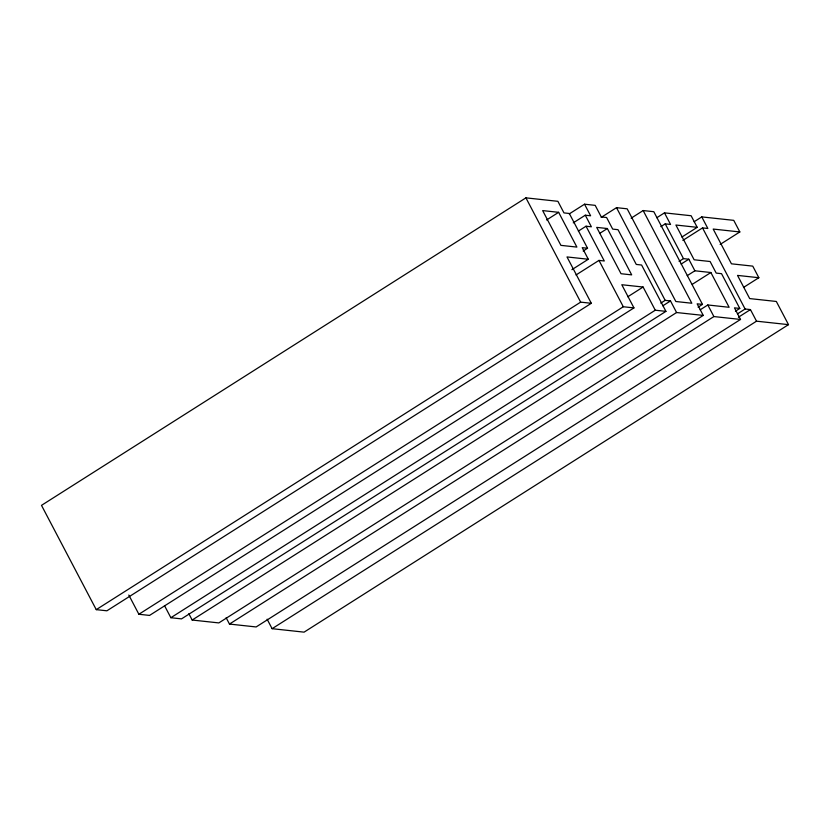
<?xml version="1.0" encoding="UTF-8"?>
<svg xmlns="http://www.w3.org/2000/svg" width="830" height="830" viewBox="0 0 830 830"><rect width="100%" height="100%" fill="white"/><g stroke="black" fill="none" stroke-linecap="round" stroke-linejoin="round"><path stroke-width="1.25" d="M525.919 197.851L41.5 505.356L96.249 609.645L106.904 610.797L591.323 303.292L566.994 256.937L588.304 259.251L582.224 247.662L587.557 248.243L569.307 213.476L563.975 212.905L557.895 201.317L525.919 197.851L580.668 302.13L591.323 303.292M546.617 219.96L558.642 212.324L576.892 247.091L560.904 245.358L542.654 210.592L558.642 212.324M569.224 213.922L584.538 204.201L595.193 205.352L601.273 216.941L606.606 217.522L612.685 229.101L618.018 229.682L636.268 264.438L641.6 265.019L665.93 311.364L181.511 618.879L170.856 617.717L164.485 605.578M573.26 222.845L585.285 215.209L590.618 215.79L584.538 204.201M578.386 231.082L586.042 226.217L591.375 226.798L585.285 215.209M601.2 217.377L616.514 207.666L627.169 208.818L675.838 301.508L691.826 303.24L643.157 210.55L631.132 218.186M599.706 233.386L607.363 228.53L631.692 274.875L621.037 273.724L596.697 227.379L607.363 228.53M583.179 251.013L587.557 248.243M571.901 269.667L588.304 259.251M656.821 217.719L664.477 212.854L691.12 215.738L697.2 227.327L681.897 237.048M575.999 274.979L598.97 260.402L604.292 260.983L586.042 226.217M660.856 226.642L665.224 223.861L670.557 224.442L664.477 212.854M694.119 221.755L701.775 216.9L733.751 220.355L739.831 231.944L720.15 244.435M96.249 609.645L580.668 302.13M682.851 240.399L702.533 227.908L707.855 228.478L701.775 216.9M679.106 261.398L683.474 258.628L688.807 259.199L694.886 270.788L710.874 272.52L729.124 307.287L707.814 304.973L700.157 309.829M627.802 296.756L643.105 287.035L655.275 310.213L665.93 311.364M681.15 264.065L688.807 259.199M128.795 595.037L138.88 614.262L623.299 306.747L633.954 307.909L621.795 284.732L643.105 287.035M633.954 307.909L149.545 615.414L138.88 614.262M687.23 275.653L694.886 270.788M660.804 303.137L665.172 300.356L670.505 300.937L676.585 312.526L703.238 315.41L697.148 303.822L702.481 304.392L653.812 211.702L643.157 210.55M692.282 284.327L710.874 272.52M170.856 617.717L655.275 310.213M662.848 305.793L670.505 300.937M188.856 613.712L192.176 620.031L676.585 312.526M698.103 307.173L702.481 304.392M743.524 287.429L758.838 277.718L752.758 266.129L731.438 263.816L713.188 229.059L739.831 231.944M703.238 315.41L218.819 622.915L192.176 620.031M226.154 617.748L229.474 624.067L713.893 316.562L740.536 319.446L734.457 307.857L739.779 308.438L721.529 273.672L716.207 273.101L710.117 261.512L694.139 259.78L675.89 225.023L697.2 227.327M735.411 311.209L739.779 308.438M737.455 313.875L745.112 309.009L750.445 309.59L756.524 321.179L788.5 324.644L776.33 301.466L749.687 298.582L737.517 275.404L758.838 277.718M738.41 317.226L750.445 309.59M740.536 319.446L256.128 626.951L229.474 624.067M267.136 619.201L272.105 628.684L756.524 321.179M788.5 324.644L304.081 632.149L272.105 628.684M702.533 227.908L745.112 309.009M665.224 223.861L683.474 258.628M707.814 304.973L713.893 316.562M616.514 207.666L665.172 300.356M598.97 260.402L623.299 306.747"/></g></svg>
